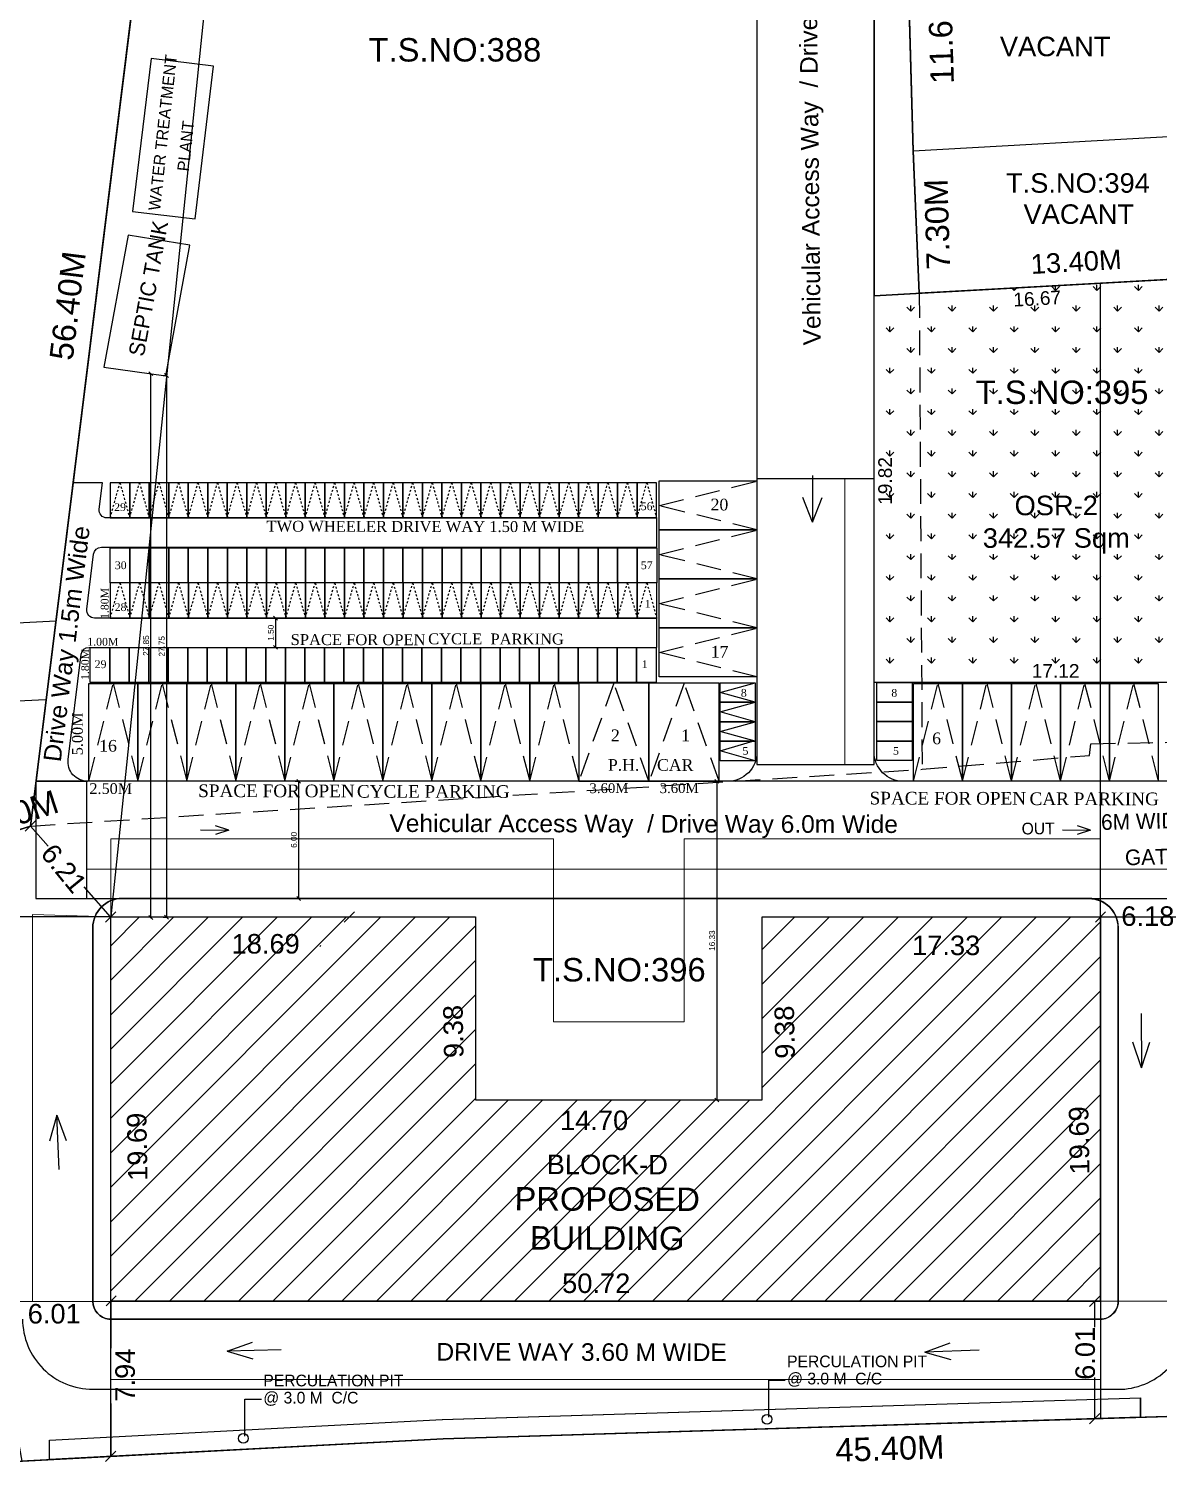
# Model space of a CAD drawing. Header units: metres. Extents: x -7227 to 737, y -45 to 4679.
# Drawn here: x 281.1 to 339, y 56.5 to 130 of the extents above; entities that cross this region are included whole.
import ezdxf

# ---------------------------------------------------------------- set-up
doc = ezdxf.new("R2010")
doc.units = ezdxf.units.M
doc.header["$LTSCALE"] = 0.2
doc.header["$MEASUREMENT"] = 0
doc.linetypes.add('DASHED2', pattern=[0.375, 0.25, -0.125])
doc.linetypes.add('HIDDEN', pattern=[9.525, 6.35, -3.175])
for name, color, linetype in [('Area', 3, 'Continuous'), ('AS_AT_SITE', 6, 'Continuous'), ('BLK_1_COVERED_AREA', 140, 'Continuous'), ('BLK_1_LVL_0_BLDG_FOOT_PRINT', 1, 'Continuous'), ('BLK_1_LVL_0_FRONT_SETBACK', 2, 'Continuous'), ('BLK_1_LVL_0_REAR_SETBACK', 11, 'Continuous'), ('BLK_1_LVL_0_SIDE_SETBACK1', 171, 'Continuous'), ('BLK_1_LVL_0_SIDE_SETBACK2', 102, 'Continuous'), ('CYCLE_PARKING', 250, 'Continuous'), ('DRIVE_WAY', 254, 'Continuous'), ('FMB_OR_PLR', 70, 'Continuous'), ('INSITU_WASTE_TREATMENT_PLANT', 226, 'Continuous'), ('OSR_PLAN', 7, 'Continuous'), ('PARKING_SLOT', 30, 'Continuous'), ('PLAN_INFO', 1, 'Continuous'), ('PLOT_BOUNDARY', 70, 'Continuous'), ('RWH', 130, 'Continuous'), ('SEPTIC_TANK', 146, 'Continuous'), ('SUPER_IMPOSED', 5, 'Continuous'), ('TWO_WHEELER_DRIVE_WAY', 7, 'Continuous'), ('TWO_WHEELER_PARKING', 2, 'Continuous')]:
    doc.layers.add(name, color=color, linetype=linetype)
for name, color, linetype, lineweight in [('BLK_1_INTERNAL_VEHICULAR_ACCESS', 161, 'Continuous', 0), ('line', 7, 'Continuous', 25), ('PER_AISLE_WIDTH', 7, 'Continuous', 0)]:
    doc.layers.add(name, color=color, linetype=linetype, lineweight=lineweight)
doc.layers.add('DIST_EXIT', color=7, linetype='Continuous', plot=False)
doc.styles.add('GD', font='GOTHIC.TTF')
doc.styles.add('Isa-', font='times.ttf', dxfattribs={"height": 0.25})
doc.styles.add('ld', font='arial.ttf', dxfattribs={"height": 0.3})
doc.styles.add('S2', font='GOTHIC.TTF')
doc.styles.get("Standard").update_dxf_attribs({"font": 'arial.ttf', "height": 0.3})
doc.dimstyles.new('DCR', dxfattribs={"dimtxt": 0.3, "dimasz": 0.2, "dimexe": 0.025, "dimexo": 0, "dimgap": 0.09, "dimtad": 1, "dimzin": 0, "dimdsep": 46, "dimtxsty": 'Standard', "dimblk": 'OBLIQUE', "dimcen": 0.09, "dimadec": 0, "dimazin": 0, "dimtfac": 1, "dimtofl": 0, "dimtmove": 0, "dimatfit": 3, "dimfxl": 0, "dimtolj": 1, "dimtzin": 0, "dimarcsym": 0})

# ---------------------------------------------------------------- blocks, each defined once
blk = doc.blocks.new('_OBLIQUE')
at = {"layer": 'line', "color": 0, "linetype": 'ByBlock', "lineweight": -2}
blk.add_line((-0.5, -0.5), (0.5, 0.5), dxfattribs=at)
blk = doc.blocks.new('*D253')
at = {"color": 255, "linetype": 'HIDDEN', "lineweight": -2}
for p, q in [((294.745, 91.424), (294.95, 91.424)), ((294.745, 85.424), (294.95, 85.424))]:
    blk.add_line(p, q, dxfattribs=at)
at = {"color": 255, "lineweight": -2}
blk.add_line((294.925, 85.424), (294.925, 91.424), dxfattribs=at)
at = {"layer": 'Defpoints', "color": 0}
for p in [(294.351, 91.424), (294.925, 91.424), (294.351, 85.424)]:
    blk.add_point(p, dxfattribs=at)
at = {"color": 255, "lineweight": -2, "xscale": 0.2, "yscale": 0.2, "zscale": 0.2}
for p, rotation in [((294.925, 91.424), 90), ((294.925, 85.424), 270)]:
    blk.add_blockref('_OBLIQUE', p, dxfattribs=dict(at, rotation=rotation))
at = {"color": 255, "insert": (294.681, 88.424), "char_height": 0.3, "attachment_point": 5, "rotation": 90}
blk.add_mtext('\\A1;6.00', dxfattribs=at)
blk = doc.blocks.new('*D254')
at = {"layer": 'Defpoints', "color": 0}
for p in [(287.323, 112.304), (287.348, 112.304), (287.32, 84.449)]:
    blk.add_point(p, dxfattribs=at)
at = {"layer": 'SEPTIC_TANK', "color": 2, "linetype": 'HIDDEN', "lineweight": -2}
for p, q in [((287.323, 112.304), (287.373, 112.304)), ((287.32, 84.449), (287.373, 84.449))]:
    blk.add_line(p, q, dxfattribs=at)
at = {"layer": 'SEPTIC_TANK', "color": 2, "lineweight": -2}
blk.add_line((287.348, 84.449), (287.348, 112.304), dxfattribs=at)
at = {"layer": 'SEPTIC_TANK', "color": 2, "lineweight": -2, "xscale": 0.2, "yscale": 0.2, "zscale": 0.2}
for p, rotation in [((287.348, 112.304), 90), ((287.348, 84.449), 270)]:
    blk.add_blockref('_OBLIQUE', p, dxfattribs=dict(at, rotation=rotation))
at = {"layer": 'SEPTIC_TANK', "color": 2, "insert": (287.105, 98.376), "char_height": 0.3, "attachment_point": 5, "rotation": 90}
blk.add_mtext('\\A1;27.85', dxfattribs=at)
blk = doc.blocks.new('*D255')
at = {"layer": 'Defpoints', "color": 0}
for p in [(287.957, 112.214), (287.911, 84.467), (288.153, 84.467)]:
    blk.add_point(p, dxfattribs=at)
at = {"layer": 'SEPTIC_TANK', "color": 1, "linetype": 'HIDDEN', "lineweight": -2}
for p, q in [((287.973, 112.214), (288.178, 112.214)), ((287.973, 84.467), (288.178, 84.467))]:
    blk.add_line(p, q, dxfattribs=at)
at = {"layer": 'SEPTIC_TANK', "color": 1, "lineweight": -2}
blk.add_line((288.153, 112.214), (288.153, 84.467), dxfattribs=at)
at = {"layer": 'SEPTIC_TANK', "color": 1, "lineweight": -2, "xscale": 0.2, "yscale": 0.2, "zscale": 0.2}
for p, rotation in [((288.153, 112.214), 90), ((288.153, 84.467), 270)]:
    blk.add_blockref('_OBLIQUE', p, dxfattribs=dict(at, rotation=rotation))
at = {"layer": 'SEPTIC_TANK', "color": 1, "insert": (287.91, 98.341), "char_height": 0.3, "attachment_point": 5, "rotation": 90}
blk.add_mtext('\\A1;27.75', dxfattribs=at)
blk = doc.blocks.new('*D256')
at = {"layer": 'Defpoints', "color": 0}
for p in [(293.741, 99.784), (293.741, 98.284), (293.741, 98.284)]:
    blk.add_point(p, dxfattribs=at)
at = {"layer": 'TWO_WHEELER_DRIVE_WAY', "color": 0, "linetype": 'HIDDEN', "lineweight": -2}
for p, q in [((293.741, 99.784), (293.766, 99.784)), ((293.741, 98.284), (293.766, 98.284))]:
    blk.add_line(p, q, dxfattribs=at)
at = {"layer": 'TWO_WHEELER_DRIVE_WAY', "color": 0, "lineweight": -2}
blk.add_line((293.741, 99.784), (293.741, 98.284), dxfattribs=at)
at = {"layer": 'TWO_WHEELER_DRIVE_WAY', "color": 0, "lineweight": -2, "xscale": 0.2, "yscale": 0.2, "zscale": 0.2}
for p, rotation in [((293.741, 99.784), 90), ((293.741, 98.284), 270)]:
    blk.add_blockref('_OBLIQUE', p, dxfattribs=dict(at, rotation=rotation))
at = {"layer": 'TWO_WHEELER_DRIVE_WAY', "color": 0, "insert": (293.498, 99.034), "char_height": 0.3, "attachment_point": 5, "rotation": 90}
blk.add_mtext('\\A1;1.50', dxfattribs=at)
blk = doc.blocks.new('*D361')
at = {"layer": 'Defpoints', "color": 0}
for p in [(314.672, 91.424), (314.672, 75.099), (316.351, 75.099)]:
    blk.add_point(p, dxfattribs=at)
at = {"layer": 'DIST_EXIT', "color": 0, "linetype": 'HIDDEN', "lineweight": -2}
for p, q in [((315.101, 91.424), (316.376, 91.424)), ((315.101, 75.099), (316.376, 75.099))]:
    blk.add_line(p, q, dxfattribs=at)
at = {"layer": 'DIST_EXIT', "color": 0, "lineweight": -2}
blk.add_line((316.351, 91.424), (316.351, 75.099), dxfattribs=at)
at = {"layer": 'DIST_EXIT', "color": 0, "lineweight": -2, "xscale": 0.2, "yscale": 0.2, "zscale": 0.2}
for p, rotation in [((316.351, 91.424), 90), ((316.351, 75.099), 270)]:
    blk.add_blockref('_OBLIQUE', p, dxfattribs=dict(at, rotation=rotation))
at = {"layer": 'DIST_EXIT', "color": 0, "insert": (316.108, 83.262), "char_height": 0.3, "attachment_point": 5, "rotation": 90}
blk.add_mtext('\\A1;16.33', dxfattribs=at)

msp = doc.modelspace()

# ---------------------------------------------------------------- hatches: boundary and pattern name
h = msp.add_hatch()
h.set_pattern_fill('GRASS', color=256, scale=1.5)
h.set_pattern_definition([(90, (87.6341, -644.9849), (-1.0606602, 1.0606602), [0.28125, -1.8400703]), (45, (87.6341, -644.9849), (-1.0606602, 1.0606602), [0.28125, -1.21875]), (135, (87.6341, -644.9849), (-1.0606602, -1.0606602), [0.28125, -1.21875])])
h.paths.add_polyline_path([(341.533, 96.81), (341.058, 117.219), (326.722, 116.429), (326.843, 96.81)])
h.paths.add_polyline_path([(326.722, 116.429), (324.409, 116.276), (324.386, 98.317), (324.386, 98.227, 0.418735), (325.916, 96.81), (326.843, 96.81)])
h.paths.add_polyline_path([(341.367, 105.195), (341.354, 107.992), (339.912, 107.986), (339.925, 105.189)], flags=25)
h.paths.add_polyline_path([(332.277, 96.653), (335.075, 96.653), (335.075, 98.095), (332.277, 98.095)], flags=9)
h.paths.add_polyline_path([(331.379, 115.348), (334.172, 115.5), (334.094, 116.94), (331.301, 116.788)], flags=24)
h.paths.add_polyline_path([(329.744, 102.816), (337.778, 102.826), (337.773, 106.571), (329.74, 106.561)], flags=24)
h.paths.add_polyline_path([(329.332, 110.101), (338.783, 110.101), (338.783, 112.574), (329.332, 112.574)], flags=24)
h.paths.add_polyline_path([(325.704, 105.382), (325.704, 108.18), (324.262, 108.18), (324.262, 105.382)], flags=9)
h = msp.add_hatch()
h.set_pattern_fill('ANSI31', color=256, scale=10)
h.set_pattern_definition([(45, (87.6341, -644.9849), (-0.8838835, 0.8838835), [])])
h.paths.add_polyline_path([(336.01, 84.474), (318.68, 84.474), (318.68, 75.099), (303.981, 75.099), (303.981, 84.474), (285.291, 84.474), (285.291, 64.782), (335.71, 64.782), (336.01, 65.082)])
h.paths.add_polyline_path([(320.9, 76.984), (320.838, 80.202), (318.777, 80.162), (318.84, 76.944)], flags=24)
h.paths.add_polyline_path([(326.06, 81.974), (330.055, 81.974), (330.055, 84.035), (326.06, 84.035)], flags=24)
h.paths.add_polyline_path([(308.022, 73.011), (312.018, 73.011), (312.018, 75.072), (308.022, 75.072)], flags=24)
h.paths.add_polyline_path([(308.181, 64.666), (312.177, 64.666), (312.177, 66.726), (308.181, 66.726)], flags=9)
h.paths.add_polyline_path([(287.73, 70.676), (287.652, 74.671), (285.592, 74.631), (285.669, 70.636)], flags=24)
h.paths.add_polyline_path([(291.189, 82.054), (295.185, 82.054), (295.185, 84.115), (291.189, 84.115)], flags=24)
h.paths.add_polyline_path([(303.922, 77.018), (303.86, 80.236), (301.8, 80.196), (301.862, 76.978)], flags=24)
h.paths.add_polyline_path([(335.999, 71.007), (335.922, 75.003), (333.861, 74.963), (333.939, 70.968)], flags=24)
h.paths.add_polyline_path([(305.652, 66.733), (315.754, 66.701), (315.774, 72.894), (305.672, 72.927)], flags=24)

# ---------------------------------------------------------------- linework, layer by layer
for p, q in [((287.948, 143.561), (281.178, 89.133)), ((326.406, 123.725), (326.082, 135.317)), ((340.405, 124.489), (326.407, 123.703)), ((326.722, 116.429), (326.406, 123.725)), ((324.409, 116.301), (341.058, 117.219)), ((341.058, 117.219), (324.409, 116.301)), ((341.058, 117.219), (324.409, 116.301)), ((321.256, 107.082), (321.256, 104.696)), ((321.256, 104.696), (320.759, 105.956)), ((321.256, 104.696), (321.753, 105.956)), ((239.341, 97.484), (282.486, 99.645)), ((316.514, 95.976), (318.314, 96.476)), ((341.541, 96.484), (324.409, 96.484)), ((257.083, 94.366), (281.959, 95.612)), ((318.314, 95.476), (316.514, 95.976)), ((316.514, 94.976), (318.314, 95.476)), ((318.314, 94.476), (316.514, 94.976)), ((316.514, 93.976), (318.314, 94.476)), ((318.314, 93.476), (316.514, 93.976)), ((316.514, 92.976), (318.195, 93.476)), ((318.314, 92.476), (316.514, 92.976)), ((281.178, 89.133), (281.263, 89.81)), ((281.178, 89.133), (278.718, 88.348)), ((282.085, 88.107), (281.178, 89.133)), ((289.899, 88.939), (291.34, 88.912)), ((291.34, 88.912), (290.664, 89.148)), ((334.065, 88.939), (335.506, 88.912)), ((335.506, 88.912), (334.83, 89.148)), ((291.34, 88.912), (290.655, 88.702)), ((335.506, 88.912), (334.821, 88.702)), ((285.29, 84.474), (283.926, 86.02)), ((336.01, 84.474), (336.958, 84.474)), ((336.918, 64.729), (336.918, 83.936)), ((338.097, 79.525), (338.108, 76.747)), ((338.108, 76.747), (337.674, 78.056)), ((338.108, 76.747), (338.532, 78.06)), ((282.523, 74.315), (282.153, 72.985)), ((282.647, 71.54), (282.523, 74.315)), ((282.523, 74.315), (283.01, 73.024)), ((285.291, 64.782), (285.291, 62.376)), ((335.709, 64.782), (335.709, 63.465)), ((285.195, 63.877), (336.102, 63.877)), ((291.255, 62.232), (292.555, 62.695)), ((327.009, 62.174), (328.303, 62.655)), ((294.032, 62.303), (291.255, 62.232)), ((291.255, 62.232), (292.577, 61.837)), ((329.785, 62.285), (327.009, 62.174)), ((327.009, 62.174), (328.337, 61.797)), ((284.375, 60.277), (336.893, 60.277)), ((319.009, 58.857), (319.009, 60.749)), ((319.009, 60.749), (319.849, 60.749)), ((335.709, 60.874), (335.709, 58.77)), ((285.291, 59.549), (285.291, 56.839)), ((292.171, 57.878), (292.171, 59.769)), ((292.171, 59.769), (293.011, 59.769)), ((302.296, 58.738), (338.065, 59.843)), ((338.065, 58.842), (338.065, 59.843)), ((302.327, 57.738), (347.711, 59.14)), ((282.148, 57.674), (302.274, 58.737)), ((247.796, 54.859), (302.327, 57.738)), ((282.148, 56.673), (282.148, 57.674))]:
    msp.add_line(p, q)
at = {"linetype": 'HIDDEN'}
for p, q in [((326.722, 116.429), (326.873, 92.039)), ((313.406, 105.544), (318.409, 106.809)), ((318.409, 104.299), (313.406, 105.544)), ((313.406, 103.034), (318.409, 104.299)), ((318.409, 101.789), (313.406, 103.034)), ((313.406, 100.524), (318.409, 101.789)), ((318.409, 99.279), (313.406, 100.524)), ((313.401, 98.023), (318.409, 99.279)), ((318.409, 96.769), (313.401, 98.023)), ((284.176, 91.424), (285.421, 96.428)), ((285.421, 96.428), (286.686, 91.424)), ((286.686, 91.424), (287.931, 96.428)), ((287.931, 96.428), (289.196, 91.424)), ((289.196, 91.424), (290.441, 96.428)), ((290.441, 96.428), (291.706, 91.424)), ((291.706, 91.424), (292.951, 96.428)), ((292.951, 96.428), (294.216, 91.424)), ((294.216, 91.424), (295.461, 96.428)), ((295.461, 96.428), (296.726, 91.424)), ((296.726, 91.424), (297.971, 96.428)), ((297.971, 96.428), (299.236, 91.424)), ((299.236, 91.424), (300.481, 96.428)), ((300.481, 96.428), (301.746, 91.424)), ((301.746, 91.424), (302.991, 96.428)), ((302.991, 96.428), (304.256, 91.424)), ((304.256, 91.424), (305.501, 96.428)), ((305.501, 96.428), (306.766, 91.424)), ((306.766, 91.424), (308.011, 96.428)), ((308.011, 96.428), (309.276, 91.424)), ((311.074, 96.454), (309.276, 91.424)), ((312.873, 91.424), (311.074, 96.454)), ((314.672, 96.454), (312.873, 91.424)), ((316.471, 91.424), (314.672, 96.454)), ((326.424, 91.424), (327.669, 96.428)), ((327.669, 96.428), (328.934, 91.424)), ((328.934, 91.424), (330.179, 96.428)), ((330.179, 96.428), (331.444, 91.424)), ((331.444, 91.424), (332.689, 96.428)), ((332.689, 96.428), (333.954, 91.424)), ((333.954, 91.424), (335.199, 96.428)), ((335.199, 96.428), (336.464, 91.424)), ((336.464, 91.424), (337.709, 96.428)), ((337.709, 96.428), (338.974, 91.424)), ((335.443, 92.752), (335.512, 93.348)), ((335.512, 93.348), (341.611, 93.458)), ((326.873, 92.039), (335.443, 92.752)), ((281.178, 89.133), (326.873, 92.039))]:
    msp.add_line(p, q, dxfattribs=at)
at = {"linetype": 'Continuous'}
msp.add_line((296.013, 82.967), (296.054, 83.007), dxfattribs=at)
for points in [[(247.796, 54.859), (239.693, 95.866), (276.569, 94.057), (278.718, 88.348), (281.178, 89.133), (287.948, 143.561), (284.644, 143.474), (284.412, 152.272), (287.399, 151.925), (288.046, 153.923), (288.341, 153.87), (289.264, 181.336), (301.762, 180.822), (305.505, 180.169), (324.409, 180.993), (325.037, 162.695), (325.464, 149.904), (325.733, 142.909), (326.082, 135.317), (326.406, 123.725), (326.722, 116.429), (341.058, 117.219)], [(281.178, 89.133), (287.948, 143.561)], [(326.722, 116.429), (326.722, 116.429)], [(347.711, 59.14), (302.327, 57.738), (247.796, 54.859)]]:
    msp.add_lwpolyline(points)
for points in [[(286.265, 106.716), (285.265, 106.716), (285.265, 104.916), (286.265, 104.916)], [(287.265, 106.716), (286.265, 106.716), (286.265, 104.916), (287.265, 104.916)], [(288.265, 106.716), (287.265, 106.716), (287.265, 104.916), (288.265, 104.916)], [(289.265, 106.716), (288.265, 106.716), (288.265, 104.916), (289.265, 104.916)], [(290.265, 106.716), (289.265, 106.716), (289.265, 104.916), (290.265, 104.916)], [(291.265, 106.716), (290.265, 106.716), (290.265, 104.916), (291.265, 104.916)], [(292.265, 106.716), (291.265, 106.716), (291.265, 104.916), (292.265, 104.916)], [(293.265, 106.716), (292.265, 106.716), (292.265, 104.916), (293.265, 104.916)], [(294.265, 106.716), (293.265, 106.716), (293.265, 104.916), (294.265, 104.916)], [(295.265, 106.716), (294.265, 106.716), (294.265, 104.916), (295.265, 104.916)], [(296.265, 106.716), (295.265, 106.716), (295.265, 104.916), (296.265, 104.916)], [(297.265, 106.716), (296.265, 106.716), (296.265, 104.916), (297.265, 104.916)], [(298.265, 106.716), (297.265, 106.716), (297.265, 104.916), (298.265, 104.916)], [(299.265, 106.716), (298.265, 106.716), (298.265, 104.916), (299.265, 104.916)], [(300.265, 106.716), (299.265, 106.716), (299.265, 104.916), (300.265, 104.916)], [(301.265, 106.716), (300.265, 106.716), (300.265, 104.916), (301.265, 104.916)], [(302.265, 106.716), (301.265, 106.716), (301.265, 104.916), (302.265, 104.916)], [(303.265, 106.716), (302.265, 106.716), (302.265, 104.916), (303.265, 104.916)], [(304.265, 106.716), (303.265, 106.716), (303.265, 104.916), (304.265, 104.916)], [(305.265, 106.716), (304.265, 106.716), (304.265, 104.916), (305.265, 104.916)], [(306.265, 106.716), (305.265, 106.716), (305.265, 104.916), (306.265, 104.916)], [(307.265, 106.716), (306.265, 106.716), (306.265, 104.916), (307.265, 104.916)], [(308.265, 106.716), (307.265, 106.716), (307.265, 104.916), (308.265, 104.916)], [(309.265, 106.716), (308.265, 106.716), (308.265, 104.916), (309.265, 104.916)], [(310.265, 106.716), (309.265, 106.716), (309.265, 104.916), (310.265, 104.916)], [(311.265, 106.716), (310.265, 106.716), (310.265, 104.916), (311.265, 104.916)], [(312.265, 106.716), (311.265, 106.716), (311.265, 104.916), (312.265, 104.916)], [(313.265, 106.716), (312.265, 106.716), (312.265, 104.916), (313.265, 104.916)], [(286.27, 101.585), (285.27, 101.585), (285.27, 99.785), (286.27, 99.785)], [(287.27, 101.585), (286.27, 101.585), (286.27, 99.785), (287.27, 99.785)], [(288.27, 101.585), (287.27, 101.585), (287.27, 99.785), (288.27, 99.785)], [(289.27, 101.585), (288.27, 101.585), (288.27, 99.785), (289.27, 99.785)], [(290.27, 101.585), (289.27, 101.585), (289.27, 99.785), (290.27, 99.785)], [(291.27, 101.585), (290.27, 101.585), (290.27, 99.785), (291.27, 99.785)], [(292.27, 101.585), (291.27, 101.585), (291.27, 99.785), (292.27, 99.785)], [(293.27, 101.585), (292.27, 101.585), (292.27, 99.785), (293.27, 99.785)], [(294.27, 101.585), (293.27, 101.585), (293.27, 99.785), (294.27, 99.785)], [(295.27, 101.585), (294.27, 101.585), (294.27, 99.785), (295.27, 99.785)], [(296.27, 101.585), (295.27, 101.585), (295.27, 99.785), (296.27, 99.785)], [(297.27, 101.585), (296.27, 101.585), (296.27, 99.785), (297.27, 99.785)], [(298.27, 101.585), (297.27, 101.585), (297.27, 99.785), (298.27, 99.785)], [(299.27, 101.585), (298.27, 101.585), (298.27, 99.785), (299.27, 99.785)], [(300.27, 101.585), (299.27, 101.585), (299.27, 99.785), (300.27, 99.785)], [(301.27, 101.585), (300.27, 101.585), (300.27, 99.785), (301.27, 99.785)], [(302.27, 101.585), (301.27, 101.585), (301.27, 99.785), (302.27, 99.785)], [(303.27, 101.585), (302.27, 101.585), (302.27, 99.785), (303.27, 99.785)], [(304.27, 101.585), (303.27, 101.585), (303.27, 99.785), (304.27, 99.785)], [(305.27, 101.585), (304.27, 101.585), (304.27, 99.785), (305.27, 99.785)], [(306.27, 101.585), (305.27, 101.585), (305.27, 99.785), (306.27, 99.785)], [(307.27, 101.585), (306.27, 101.585), (306.27, 99.785), (307.27, 99.785)], [(308.27, 101.585), (307.27, 101.585), (307.27, 99.785), (308.27, 99.785)], [(309.27, 101.585), (308.27, 101.585), (308.27, 99.785), (309.27, 99.785)], [(310.27, 101.585), (309.27, 101.585), (309.27, 99.785), (310.27, 99.785)], [(311.27, 101.585), (310.27, 101.585), (310.27, 99.785), (311.27, 99.785)], [(312.27, 101.585), (311.27, 101.585), (311.27, 99.785), (312.27, 99.785)], [(313.27, 101.585), (312.27, 101.585), (312.27, 99.785), (313.27, 99.785)], [(318.314, 96.476), (318.314, 95.476), (316.514, 95.476), (316.514, 96.476)], [(326.353, 96.484), (326.353, 95.484), (324.553, 95.484), (324.553, 96.484)], [(318.314, 95.476), (318.314, 94.476), (316.514, 94.476), (316.514, 95.476)], [(326.353, 95.484), (326.353, 94.484), (324.553, 94.484), (324.553, 95.484)], [(318.314, 94.476), (318.314, 93.476), (316.514, 93.476), (316.514, 94.476)], [(326.353, 94.484), (326.353, 93.484), (324.553, 93.484), (324.553, 94.484)], [(318.314, 93.476), (318.314, 92.476), (316.514, 92.476), (316.514, 93.476)], [(326.353, 93.484), (326.353, 92.484), (324.553, 92.484), (324.553, 93.484)], [(285.291, 64.785), (285.291, 84.474), (303.981, 84.474), (303.981, 75.099), (318.68, 75.099), (318.68, 84.474), (336.01, 84.474), (336.01, 64.785), (285.291, 64.785)]]:
    msp.add_lwpolyline(points, close=True)
at = {"linetype": 'DASHED2'}
for points in [[(285.265, 104.916), (285.765, 106.716), (286.265, 104.916)], [(286.265, 104.916), (286.765, 106.716), (287.265, 104.916)], [(287.265, 104.916), (287.765, 106.716), (288.265, 104.916)], [(288.265, 104.916), (288.765, 106.716), (289.265, 104.916)], [(289.265, 104.916), (289.765, 106.716), (290.265, 104.916)], [(290.265, 104.916), (290.765, 106.716), (291.265, 104.916)], [(291.265, 104.916), (291.765, 106.716), (292.265, 104.916)], [(292.265, 104.916), (292.765, 106.716), (293.265, 104.916)], [(293.265, 104.916), (293.765, 106.716), (294.265, 104.916)], [(294.265, 104.916), (294.765, 106.716), (295.265, 104.916)], [(295.265, 104.916), (295.765, 106.716), (296.265, 104.916)], [(296.265, 104.916), (296.765, 106.716), (297.265, 104.916)], [(297.265, 104.916), (297.765, 106.716), (298.265, 104.916)], [(298.265, 104.916), (298.765, 106.716), (299.265, 104.916)], [(299.265, 104.916), (299.765, 106.716), (300.265, 104.916)], [(300.265, 104.916), (300.765, 106.716), (301.265, 104.916)], [(301.265, 104.916), (301.765, 106.716), (302.265, 104.916)], [(302.265, 104.916), (302.765, 106.716), (303.265, 104.916)], [(303.265, 104.916), (303.765, 106.716), (304.265, 104.916)], [(304.265, 104.916), (304.765, 106.716), (305.265, 104.916)], [(305.265, 104.916), (305.765, 106.716), (306.265, 104.916)], [(306.265, 104.916), (306.765, 106.716), (307.265, 104.916)], [(307.265, 104.916), (307.765, 106.716), (308.265, 104.916)], [(308.265, 104.916), (308.765, 106.716), (309.265, 104.916)], [(309.265, 104.916), (309.765, 106.716), (310.265, 104.916)], [(310.265, 104.916), (310.765, 106.716), (311.265, 104.916)], [(311.265, 104.916), (311.765, 106.716), (312.265, 104.916)], [(312.265, 104.916), (312.765, 106.716), (313.265, 104.916)], [(285.27, 99.785), (285.77, 101.585), (286.27, 99.785)], [(286.27, 99.785), (286.77, 101.585), (287.27, 99.785)], [(287.27, 99.785), (287.77, 101.585), (288.27, 99.785)], [(288.27, 99.785), (288.77, 101.585), (289.27, 99.785)], [(289.27, 99.785), (289.77, 101.585), (290.27, 99.785)], [(290.27, 99.785), (290.77, 101.585), (291.27, 99.785)], [(291.27, 99.785), (291.77, 101.585), (292.27, 99.785)], [(292.27, 99.785), (292.77, 101.585), (293.27, 99.785)], [(293.27, 99.785), (293.77, 101.585), (294.27, 99.785)], [(294.27, 99.785), (294.77, 101.585), (295.27, 99.785)], [(295.27, 99.785), (295.77, 101.585), (296.27, 99.785)], [(296.27, 99.785), (296.77, 101.585), (297.27, 99.785)], [(297.27, 99.785), (297.77, 101.585), (298.27, 99.785)], [(298.27, 99.785), (298.77, 101.585), (299.27, 99.785)], [(299.27, 99.785), (299.77, 101.585), (300.27, 99.785)], [(300.27, 99.785), (300.77, 101.585), (301.27, 99.785)], [(301.27, 99.785), (301.77, 101.585), (302.27, 99.785)], [(302.27, 99.785), (302.77, 101.585), (303.27, 99.785)], [(303.27, 99.785), (303.77, 101.585), (304.27, 99.785)], [(304.27, 99.785), (304.77, 101.585), (305.27, 99.785)], [(305.27, 99.785), (305.77, 101.585), (306.27, 99.785)], [(306.27, 99.785), (306.77, 101.585), (307.27, 99.785)], [(307.27, 99.785), (307.77, 101.585), (308.27, 99.785)], [(308.27, 99.785), (308.77, 101.585), (309.27, 99.785)], [(309.27, 99.785), (309.77, 101.585), (310.27, 99.785)], [(310.27, 99.785), (310.77, 101.585), (311.27, 99.785)], [(311.27, 99.785), (311.77, 101.585), (312.27, 99.785)], [(312.27, 99.785), (312.77, 101.585), (313.27, 99.785)]]:
    msp.add_lwpolyline(points, dxfattribs=at)
at = {"linetype": 'Continuous'}
for points in [[(312.873, 96.455), (309.276, 96.455), (309.276, 91.424), (312.873, 91.424)], [(316.471, 96.455), (312.873, 96.455), (312.873, 91.424), (316.471, 91.424)]]:
    msp.add_lwpolyline(points, close=True, dxfattribs=at)
msp.add_lwpolyline([(335.418, 85.424), (285.876, 85.424, 0.414214), (284.376, 83.924), (284.376, 64.782)], format="xyb")
msp.add_lwpolyline([(335.418, 85.424, -0.411991), (336.918, 83.936), (336.918, 64.836, -0.401754), (336.102, 63.877), (285.195, 63.877, -0.379609), (284.376, 64.782), (284.376, 83.924, -0.414214), (285.876, 85.424)], format="xyb", close=True)
for centre in [(318.923, 58.743), (292.085, 57.764)]:
    msp.add_circle(centre, 0.25)
for centre, radius, start, end in [((335.418, 83.924), 1.5, 359.99954, 90.00039), ((285.295, 64.792), 0.92, 180.584, 263.73287), ((336.01, 64.782), 0.91, 275.81433, 356.63272), ((284.376, 63.877), 3.6, 180, 270.01608), ((336.918, 63.877), 3.6, 269.60345, 359.99959)]:
    msp.add_arc(centre, radius, start, end)
at = {"layer": 'Area'}
msp.add_lwpolyline([(285.291, 64.785), (285.291, 84.474), (303.981, 84.474), (303.981, 75.099), (318.68, 75.099), (318.68, 84.474), (336.01, 84.474), (336.01, 64.785), (285.291, 64.785)], close=True, dxfattribs=at)
at = {"layer": 'AS_AT_SITE', "color": 6, "linetype": 'ByBlock'}
for points in [[(347.711, 59.14), (302.327, 57.738), (280.753, 56.599), (274.276, 92.597), (274.169, 94.175), (276.569, 94.057), (278.718, 88.348), (281.178, 89.133), (287.322, 138.519)], [(326.082, 135.317), (326.406, 123.725), (326.722, 116.429), (341.058, 117.219)]]:
    msp.add_lwpolyline(points, dxfattribs=at)
at = {"layer": 'BLK_1_COVERED_AREA', "color": 140, "linetype": 'Continuous'}
msp.add_lwpolyline([(285.291, 64.785), (285.291, 84.474), (303.981, 84.474), (303.981, 75.099), (318.68, 75.099), (318.68, 84.474), (336.01, 84.474), (336.01, 64.785), (285.291, 64.785)], close=True, dxfattribs=at)
at = {"layer": 'BLK_1_INTERNAL_VEHICULAR_ACCESS', "color": 161}
for points in [[(285.291, 84.474), (285.291, 88.474), (307.981, 88.474), (307.981, 79.099), (314.68, 79.099), (314.68, 88.474), (336.01, 88.474), (336.01, 84.474), (318.68, 84.474), (318.68, 75.099), (303.981, 75.099), (303.981, 84.474), (285.291, 84.474)], [(285.291, 64.785), (281.291, 64.782), (281.291, 84.605), (285.291, 84.474), (285.291, 64.785)], [(336.01, 84.474), (340.01, 84.474), (340.01, 64.782), (336.01, 64.785), (336.01, 84.474)], [(336.01, 64.785), (336.01, 60.782), (285.291, 60.782), (285.291, 64.785), (336.01, 64.785)]]:
    msp.add_lwpolyline(points, close=True, dxfattribs=at)
at = {"layer": 'BLK_1_LVL_0_BLDG_FOOT_PRINT', "color": 1, "ltscale": 400}
msp.add_lwpolyline([(285.291, 64.785), (285.291, 84.474), (303.981, 84.474), (303.981, 75.099), (318.68, 75.099), (318.68, 84.474), (336.01, 84.474), (336.01, 64.785), (285.291, 64.785)], close=True, dxfattribs=at)
at = {"layer": 'BLK_1_LVL_0_FRONT_SETBACK', "color": 2}
msp.add_lwpolyline([(336.01, 84.474), (342.189, 84.474), (343.249, 67.309), (347.249, 67.327), (347.393, 64.782), (336.01, 64.785), (336.01, 84.474)], close=True, dxfattribs=at)
at = {"layer": 'BLK_1_LVL_0_REAR_SETBACK', "color": 11}
msp.add_lwpolyline([(285.291, 84.474), (275.737, 84.474), (279.28, 64.782), (285.291, 64.785), (285.291, 84.474)], close=True, dxfattribs=at)
at = {"layer": 'BLK_1_LVL_0_SIDE_SETBACK1', "color": 171}
msp.add_lwpolyline([(336.01, 64.785), (336.01, 58.779), (302.327, 57.738), (285.291, 56.839), (285.291, 64.785), (336.01, 64.785)], close=True, dxfattribs=at)
at = {"layer": 'BLK_1_LVL_0_SIDE_SETBACK2', "color": 102}
msp.add_lwpolyline([(336.01, 84.474), (336.01, 116.94), (326.722, 116.429), (326.407, 123.703), (326.084, 135.25), (325.736, 142.858), (325.466, 149.852), (325.039, 162.652), (324.409, 180.993), (305.505, 180.169), (301.762, 180.822), (295.259, 181.089), (285.291, 84.474), (303.981, 84.474), (303.981, 75.099), (318.68, 75.099), (318.68, 84.474), (336.01, 84.474)], close=True, dxfattribs=at)
at = {"layer": 'CYCLE_PARKING', "color": 250}
for points in [[(285.269, 103.388), (286.269, 103.388), (286.269, 101.588), (285.269, 101.588)], [(286.269, 103.388), (287.269, 103.388), (287.269, 101.588), (286.269, 101.588)], [(287.269, 103.388), (288.269, 103.388), (288.269, 101.588), (287.269, 101.588)], [(288.269, 103.388), (289.269, 103.388), (289.269, 101.588), (288.269, 101.588)], [(289.269, 103.388), (290.269, 103.388), (290.269, 101.588), (289.269, 101.588)], [(290.269, 103.388), (291.269, 103.388), (291.269, 101.588), (290.269, 101.588)], [(291.269, 103.388), (292.269, 103.388), (292.269, 101.588), (291.269, 101.588)], [(292.269, 103.388), (293.269, 103.388), (293.269, 101.588), (292.269, 101.588)], [(293.269, 103.388), (294.269, 103.388), (294.269, 101.588), (293.269, 101.588)], [(294.269, 103.388), (295.269, 103.388), (295.269, 101.588), (294.269, 101.588)], [(295.269, 103.388), (296.269, 103.388), (296.269, 101.588), (295.269, 101.588)], [(296.269, 103.388), (297.269, 103.388), (297.269, 101.588), (296.269, 101.588)], [(297.269, 103.388), (298.269, 103.388), (298.269, 101.588), (297.269, 101.588)], [(298.269, 103.388), (299.269, 103.388), (299.269, 101.588), (298.269, 101.588)], [(299.269, 103.388), (300.269, 103.388), (300.269, 101.588), (299.269, 101.588)], [(300.269, 103.388), (301.269, 103.388), (301.269, 101.588), (300.269, 101.588)], [(301.269, 103.388), (302.269, 103.388), (302.269, 101.588), (301.269, 101.588)], [(302.269, 103.388), (303.269, 103.388), (303.269, 101.588), (302.269, 101.588)], [(303.269, 103.388), (304.269, 103.388), (304.269, 101.588), (303.269, 101.588)], [(304.269, 103.388), (305.269, 103.388), (305.269, 101.588), (304.269, 101.588)], [(305.269, 103.388), (306.269, 103.388), (306.269, 101.588), (305.269, 101.588)], [(306.269, 103.388), (307.269, 103.388), (307.269, 101.588), (306.269, 101.588)], [(307.269, 103.388), (308.269, 103.388), (308.269, 101.588), (307.269, 101.588)], [(308.269, 103.388), (309.269, 103.388), (309.269, 101.588), (308.269, 101.588)], [(309.269, 103.388), (310.269, 103.388), (310.269, 101.588), (309.269, 101.588)], [(310.269, 103.388), (311.269, 103.388), (311.269, 101.588), (310.269, 101.588)], [(311.269, 103.388), (312.269, 103.388), (312.269, 101.588), (311.269, 101.588)], [(312.269, 103.388), (313.269, 103.388), (313.269, 101.588), (312.269, 101.588)], [(284.241, 98.284), (285.241, 98.284), (285.241, 96.484), (284.241, 96.484)], [(285.241, 98.284), (286.241, 98.284), (286.241, 96.484), (285.241, 96.484)], [(286.241, 98.284), (287.241, 98.284), (287.241, 96.484), (286.241, 96.484)], [(287.241, 98.284), (288.241, 98.284), (288.241, 96.484), (287.241, 96.484)], [(288.241, 98.284), (289.241, 98.284), (289.241, 96.484), (288.241, 96.484)], [(289.241, 98.284), (290.241, 98.284), (290.241, 96.484), (289.241, 96.484)], [(290.241, 98.284), (291.241, 98.284), (291.241, 96.484), (290.241, 96.484)], [(291.241, 98.284), (292.241, 98.284), (292.241, 96.484), (291.241, 96.484)], [(292.241, 98.284), (293.241, 98.284), (293.241, 96.484), (292.241, 96.484)], [(293.241, 98.284), (294.241, 98.284), (294.241, 96.484), (293.241, 96.484)], [(294.241, 98.284), (295.241, 98.284), (295.241, 96.484), (294.241, 96.484)], [(295.241, 98.284), (296.241, 98.284), (296.241, 96.484), (295.241, 96.484)], [(296.241, 98.284), (297.241, 98.284), (297.241, 96.484), (296.241, 96.484)], [(297.241, 98.284), (298.241, 98.284), (298.241, 96.484), (297.241, 96.484)], [(298.241, 98.284), (299.241, 98.284), (299.241, 96.484), (298.241, 96.484)], [(299.241, 98.284), (300.241, 98.284), (300.241, 96.484), (299.241, 96.484)], [(300.241, 98.284), (301.241, 98.284), (301.241, 96.484), (300.241, 96.484)], [(301.241, 98.284), (302.241, 98.284), (302.241, 96.484), (301.241, 96.484)], [(302.241, 98.284), (303.241, 98.284), (303.241, 96.484), (302.241, 96.484)], [(303.241, 98.284), (304.241, 98.284), (304.241, 96.484), (303.241, 96.484)], [(304.241, 98.284), (305.241, 98.284), (305.241, 96.484), (304.241, 96.484)], [(305.241, 98.284), (306.241, 98.284), (306.241, 96.484), (305.241, 96.484)], [(306.241, 98.284), (307.241, 98.284), (307.241, 96.484), (306.241, 96.484)], [(307.241, 98.284), (308.241, 98.284), (308.241, 96.484), (307.241, 96.484)], [(308.241, 98.284), (309.241, 98.284), (309.241, 96.484), (308.241, 96.484)], [(309.241, 98.284), (310.241, 98.284), (310.241, 96.484), (309.241, 96.484)], [(310.241, 98.284), (311.241, 98.284), (311.241, 96.484), (310.241, 96.484)], [(311.241, 98.284), (312.241, 98.284), (312.241, 96.484), (311.241, 96.484)], [(312.241, 98.284), (313.241, 98.284), (313.241, 96.484), (312.241, 96.484)]]:
    msp.add_lwpolyline(points, close=True, dxfattribs=at)
at = {"layer": 'DRIVE_WAY'}
msp.add_lwpolyline([(324.409, 180.993), (305.505, 180.169), (301.762, 180.822), (295.259, 181.089), (295.021, 174.093), (301.013, 173.846), (305.051, 173.143), (317.992, 173.707, -0.427028), (318.409, 173.307), (318.409, 92.924, -0.414214), (316.909, 91.424), (284.107, 91.424), (281.463, 91.424), (281.463, 85.424), (342.13, 85.424), (341.992, 87.67), (341.745, 91.424), (325.909, 91.424, -0.414233), (324.409, 92.924)], format="xyb", close=True, dxfattribs=at)
at = {"layer": 'DRIVE_WAY', "color": 255}
for points in [[(318.409, 92.291), (324.409, 92.291), (324.409, 106.926), (318.409, 106.926)], [(284.049, 91.424), (284.049, 85.424), (341.503, 85.424), (341.503, 91.424)]]:
    msp.add_lwpolyline(points, close=True, dxfattribs=at)
at = {"layer": 'FMB_OR_PLR'}
for points in [[(287.948, 143.561), (281.178, 89.133), (278.718, 88.348), (276.569, 94.057), (239.693, 95.866), (247.796, 54.859), (302.327, 57.738), (347.711, 59.14)], [(341.058, 117.219), (326.722, 116.429), (326.406, 123.725), (326.082, 135.317)]]:
    msp.add_lwpolyline(points, dxfattribs=at)
at = {"layer": 'INSITU_WASTE_TREATMENT_PLANT', "color": 226, "ltscale": 3}
msp.add_lwpolyline([(289.617, 120.232), (290.562, 128.061), (287.36, 128.447), (286.414, 120.619)], close=True, dxfattribs=at)
at = {"layer": 'OSR_PLAN'}
msp.add_lwpolyline([(324.409, 116.301), (341.058, 117.219), (341.541, 96.484), (324.409, 96.484), (324.409, 116.301)], dxfattribs=at)
at = {"layer": 'PARKING_SLOT', "color": 30, "linetype": 'Continuous'}
for points in [[(313.399, 104.299), (313.399, 106.809), (318.409, 106.809), (318.409, 104.299)], [(313.399, 101.789), (313.399, 104.299), (318.409, 104.299), (318.409, 101.789)], [(313.399, 99.279), (313.399, 101.789), (318.409, 101.789), (318.409, 99.279)], [(313.399, 96.769), (313.399, 99.279), (318.409, 99.279), (318.409, 96.769)], [(284.176, 96.434), (286.686, 96.434), (286.686, 91.424), (284.176, 91.424)], [(286.686, 96.434), (289.196, 96.434), (289.196, 91.424), (286.686, 91.424)], [(289.196, 96.434), (291.706, 96.434), (291.706, 91.424), (289.196, 91.424)], [(291.706, 96.434), (294.216, 96.434), (294.216, 91.424), (291.706, 91.424)], [(294.216, 96.434), (296.726, 96.434), (296.726, 91.424), (294.216, 91.424)], [(296.726, 96.434), (299.236, 96.434), (299.236, 91.424), (296.726, 91.424)], [(299.236, 96.434), (301.746, 96.434), (301.746, 91.424), (299.236, 91.424)], [(301.746, 96.434), (304.256, 96.434), (304.256, 91.424), (301.746, 91.424)], [(304.256, 96.434), (306.766, 96.434), (306.766, 91.424), (304.256, 91.424)], [(306.766, 96.434), (309.276, 96.434), (309.276, 91.424), (306.766, 91.424)], [(326.424, 96.434), (328.934, 96.434), (328.934, 91.424), (326.424, 91.424)], [(328.934, 96.434), (331.444, 96.434), (331.444, 91.424), (328.934, 91.424)], [(331.444, 96.434), (333.954, 96.434), (333.954, 91.424), (331.444, 91.424)], [(333.954, 96.434), (336.464, 96.434), (336.464, 91.424), (333.954, 91.424)], [(336.464, 96.434), (338.974, 96.434), (338.974, 91.424), (336.464, 91.424)]]:
    msp.add_lwpolyline(points, close=True, dxfattribs=at)
at = {"layer": 'PER_AISLE_WIDTH', "color": 5}
for points in [[(318.409, 92.291), (322.909, 92.291), (322.909, 106.926), (318.409, 106.926)], [(284.049, 91.424), (284.049, 86.924), (341.503, 86.924), (341.503, 91.424)]]:
    msp.add_lwpolyline(points, close=True, dxfattribs=at)
at = {"layer": 'PLAN_INFO'}
for points in [[(325.466, 149.852), (324.409, 149.852), (324.409, 116.301), (326.722, 116.429), (326.407, 123.703), (326.084, 135.25), (325.736, 142.858), (325.466, 149.852)], [(282.148, 56.673), (282.148, 57.674), (302.274, 58.737), (338.065, 59.843), (338.065, 58.842), (302.327, 57.738), (282.148, 56.673)]]:
    msp.add_lwpolyline(points, close=True, dxfattribs=at)
at = {"layer": 'PLOT_BOUNDARY', "color": 70, "linetype": 'ByBlock'}
for points in [[(347.711, 59.14), (302.327, 57.738), (280.753, 56.599), (274.276, 92.597), (274.169, 94.175), (276.569, 94.057), (278.718, 88.348), (281.178, 89.133), (287.322, 138.519)], [(326.082, 135.317), (326.406, 123.725), (326.722, 116.429), (341.058, 117.219)]]:
    msp.add_lwpolyline(points, dxfattribs=at)
at = {"layer": 'RWH', "color": 130}
for points in [[(325.466, 149.852), (324.409, 149.852), (324.409, 116.301), (326.722, 116.429), (326.407, 123.703), (326.084, 135.25), (325.736, 142.858), (325.466, 149.852)], [(282.148, 56.673), (282.148, 57.674), (302.274, 58.737), (338.065, 59.843), (338.065, 58.842), (302.327, 57.738), (282.148, 56.673)]]:
    msp.add_lwpolyline(points, close=True, dxfattribs=at)
at = {"layer": 'SEPTIC_TANK', "color": 146, "linetype": 'ByBlock'}
msp.add_lwpolyline([(286.19, 119.403), (284.944, 112.639), (288.116, 112.192), (289.353, 118.896)], close=True, dxfattribs=at)
at = {"layer": 'SUPER_IMPOSED', "linetype": 'ByBlock'}
for points in [[(347.711, 59.14), (302.327, 57.738), (280.753, 56.599), (274.276, 92.597), (274.169, 94.175), (276.569, 94.057), (278.718, 88.348), (281.178, 89.133), (287.322, 138.519)], [(326.082, 135.317), (326.406, 123.725), (326.722, 116.429), (341.058, 117.219)]]:
    msp.add_lwpolyline(points, dxfattribs=at)
at = {"layer": 'TWO_WHEELER_DRIVE_WAY', "color": 6}
msp.add_lwpolyline([(313.27, 99.784), (284.468, 99.784, -0.450941), (284.071, 100.234), (284.416, 103.064, -0.378416), (284.813, 103.415), (313.27, 103.414), (313.27, 104.914), (285.097, 104.914, -0.450941), (284.7, 105.364), (284.868, 106.714), (283.365, 106.714), (281.463, 91.424), (284.107, 91.424, -0.450941), (283.115, 92.548), (283.785, 97.934, -0.378416), (284.182, 98.284), (313.27, 98.284)], format="xyb", close=True, dxfattribs=at)
at = {"layer": 'TWO_WHEELER_PARKING', "color": 2}
for points in [[(286.265, 106.716), (285.265, 106.716), (285.265, 104.916), (286.265, 104.916)], [(287.265, 106.716), (286.265, 106.716), (286.265, 104.916), (287.265, 104.916)], [(288.265, 106.716), (287.265, 106.716), (287.265, 104.916), (288.265, 104.916)], [(289.265, 106.716), (288.265, 106.716), (288.265, 104.916), (289.265, 104.916)], [(290.265, 106.716), (289.265, 106.716), (289.265, 104.916), (290.265, 104.916)], [(291.265, 106.716), (290.265, 106.716), (290.265, 104.916), (291.265, 104.916)], [(292.265, 106.716), (291.265, 106.716), (291.265, 104.916), (292.265, 104.916)], [(293.265, 106.716), (292.265, 106.716), (292.265, 104.916), (293.265, 104.916)], [(294.265, 106.716), (293.265, 106.716), (293.265, 104.916), (294.265, 104.916)], [(295.265, 106.716), (294.265, 106.716), (294.265, 104.916), (295.265, 104.916)], [(296.265, 106.716), (295.265, 106.716), (295.265, 104.916), (296.265, 104.916)], [(297.265, 106.716), (296.265, 106.716), (296.265, 104.916), (297.265, 104.916)], [(298.265, 106.716), (297.265, 106.716), (297.265, 104.916), (298.265, 104.916)], [(299.265, 106.716), (298.265, 106.716), (298.265, 104.916), (299.265, 104.916)], [(300.265, 106.716), (299.265, 106.716), (299.265, 104.916), (300.265, 104.916)], [(301.265, 106.716), (300.265, 106.716), (300.265, 104.916), (301.265, 104.916)], [(302.265, 106.716), (301.265, 106.716), (301.265, 104.916), (302.265, 104.916)], [(303.265, 106.716), (302.265, 106.716), (302.265, 104.916), (303.265, 104.916)], [(304.265, 106.716), (303.265, 106.716), (303.265, 104.916), (304.265, 104.916)], [(305.265, 106.716), (304.265, 106.716), (304.265, 104.916), (305.265, 104.916)], [(306.265, 106.716), (305.265, 106.716), (305.265, 104.916), (306.265, 104.916)], [(307.265, 106.716), (306.265, 106.716), (306.265, 104.916), (307.265, 104.916)], [(308.265, 106.716), (307.265, 106.716), (307.265, 104.916), (308.265, 104.916)], [(309.265, 106.716), (308.265, 106.716), (308.265, 104.916), (309.265, 104.916)], [(310.265, 106.716), (309.265, 106.716), (309.265, 104.916), (310.265, 104.916)], [(311.265, 106.716), (310.265, 106.716), (310.265, 104.916), (311.265, 104.916)], [(312.265, 106.716), (311.265, 106.716), (311.265, 104.916), (312.265, 104.916)], [(313.265, 106.716), (312.265, 106.716), (312.265, 104.916), (313.265, 104.916)], [(286.27, 101.585), (285.27, 101.585), (285.27, 99.785), (286.27, 99.785)], [(287.27, 101.585), (286.27, 101.585), (286.27, 99.785), (287.27, 99.785)], [(288.27, 101.585), (287.27, 101.585), (287.27, 99.785), (288.27, 99.785)], [(289.27, 101.585), (288.27, 101.585), (288.27, 99.785), (289.27, 99.785)], [(290.27, 101.585), (289.27, 101.585), (289.27, 99.785), (290.27, 99.785)], [(291.27, 101.585), (290.27, 101.585), (290.27, 99.785), (291.27, 99.785)], [(292.27, 101.585), (291.27, 101.585), (291.27, 99.785), (292.27, 99.785)], [(293.27, 101.585), (292.27, 101.585), (292.27, 99.785), (293.27, 99.785)], [(294.27, 101.585), (293.27, 101.585), (293.27, 99.785), (294.27, 99.785)], [(295.27, 101.585), (294.27, 101.585), (294.27, 99.785), (295.27, 99.785)], [(296.27, 101.585), (295.27, 101.585), (295.27, 99.785), (296.27, 99.785)], [(297.27, 101.585), (296.27, 101.585), (296.27, 99.785), (297.27, 99.785)], [(298.27, 101.585), (297.27, 101.585), (297.27, 99.785), (298.27, 99.785)], [(299.27, 101.585), (298.27, 101.585), (298.27, 99.785), (299.27, 99.785)], [(300.27, 101.585), (299.27, 101.585), (299.27, 99.785), (300.27, 99.785)], [(301.27, 101.585), (300.27, 101.585), (300.27, 99.785), (301.27, 99.785)], [(302.27, 101.585), (301.27, 101.585), (301.27, 99.785), (302.27, 99.785)], [(303.27, 101.585), (302.27, 101.585), (302.27, 99.785), (303.27, 99.785)], [(304.27, 101.585), (303.27, 101.585), (303.27, 99.785), (304.27, 99.785)], [(305.27, 101.585), (304.27, 101.585), (304.27, 99.785), (305.27, 99.785)], [(306.27, 101.585), (305.27, 101.585), (305.27, 99.785), (306.27, 99.785)], [(307.27, 101.585), (306.27, 101.585), (306.27, 99.785), (307.27, 99.785)], [(308.27, 101.585), (307.27, 101.585), (307.27, 99.785), (308.27, 99.785)], [(309.27, 101.585), (308.27, 101.585), (308.27, 99.785), (309.27, 99.785)], [(310.27, 101.585), (309.27, 101.585), (309.27, 99.785), (310.27, 99.785)], [(311.27, 101.585), (310.27, 101.585), (310.27, 99.785), (311.27, 99.785)], [(312.27, 101.585), (311.27, 101.585), (311.27, 99.785), (312.27, 99.785)], [(313.27, 101.585), (312.27, 101.585), (312.27, 99.785), (313.27, 99.785)]]:
    msp.add_lwpolyline(points, close=True, dxfattribs=at)

# ---------------------------------------------------------------- block references
at = {"xscale": 0.5233047826113394, "yscale": 0.5233047826113394, "zscale": 0.5233047826113394, "rotation": 180}
for p in [(281.178, 89.133), (285.29, 84.474), (297.522, 84.474), (336.01, 84.474), (285.313, 64.808), (335.709, 64.782), (335.709, 58.769), (285.291, 56.839)]:
    msp.add_blockref('_OBLIQUE', p, dxfattribs=at)

# ---------------------------------------------------------------- texts
for s, height, rotation, style, p in [('Vehicular Access Way  / Drive Way 6.0m Wide', 0.9, 90.64274, 'ld', (321.679, 113.76)), ('WATER TREATMENT ', 0.6, 83.74801, 'GD', (287.819, 120.636)), ('PLANT', 0.6, 83.74801, 'GD', (289.294, 122.648)), ('SEPTIC TANK', 0.8, 79.69563, 'GD', (286.988, 113.15)), ('20', 0.6, 359.82117, 'Isa-', (316.032, 105.3)), ('29', 0.4, 359.91727, 'Isa-', (285.468, 105.269)), ('56', 0.4, 359.91727, 'Isa-', (312.453, 105.313)), ('Drive Way 1.5m Wide', 0.9, 82.92391, 'ld', (282.73, 92.38)), ('TWO WHEELER DRIVE WAY 1.50 M WIDE', 0.56, 359.91727, 'Isa-', (293.275, 104.211)), ('30', 0.4, 359.91727, 'Isa-', (285.504, 102.292)), ('57', 0.4, 359.91727, 'Isa-', (312.457, 102.292)), ('1.80M', 0.4, 89.91727, 'Isa-', (285.182, 99.735)), ('1', 0.4, 359.91727, 'Isa-', (312.654, 100.312)), ('28', 0.4, 359.91727, 'Isa-', (285.495, 100.145)), ('1.00M', 0.4, 359.91727, 'Isa-', (284.092, 98.372)), ('SPACE FOR OPEN ', 0.56, 359.91727, 'Isa-', (294.514, 98.404)), ('CYCLE  PARKING', 0.56, 359.91727, 'Isa-', (301.557, 98.442)), ('1.80M', 0.4, 89.91727, 'Isa-', (284.18, 96.613)), ('17', 0.6, 359.82117, 'Isa-', (316.041, 97.763)), ('29', 0.4, 359.91727, 'Isa-', (284.47, 97.222)), ('1', 0.4, 359.91727, 'Isa-', (312.503, 97.222)), ('8', 0.4, 359.91727, 'Isa-', (317.582, 95.755)), ('8', 0.4, 359.91727, 'Isa-', (325.293, 95.755)), ('5.00M', 0.55, 89.91727, 'Isa-', (283.859, 92.759)), ('2', 0.6, 359.90302, 'Isa-', (310.926, 93.479)), ('1', 0.6, 359.90302, 'Isa-', (314.524, 93.479)), ('16', 0.6, 359.91727, 'Isa-', (284.702, 92.944)), ('6', 0.6, 359.91727, 'Isa-', (327.386, 93.322)), ('5', 0.4, 359.91727, 'Isa-', (317.667, 92.781)), ('5', 0.4, 359.91727, 'Isa-', (325.379, 92.781)), ('P.H.    CAR', 0.6, 359.90302, 'Isa-', (310.768, 91.964)), ('2.50M', 0.55, 359.91727, 'Isa-', (284.2, 90.776)), ('SPACE FOR OPEN ', 0.65, 359.91727, 'Isa-', (289.775, 90.615)), ('CYCLE PARKING', 0.65, 359.91727, 'Isa-', (297.909, 90.584)), ('3.60M', 0.5, 0.42037, 'Isa-', (309.828, 90.817)), ('3.60M', 0.5, 0.42037, 'Isa-', (313.425, 90.818)), ('SPACE FOR OPEN ', 0.65, 359.91727, 'Isa-', (324.178, 90.237)), ('CAR PARKING', 0.65, 359.91727, 'Isa-', (332.375, 90.206)), ('6M WIDE ', 0.8, 1.38564, 'S2', (336.048, 88.928)), ('OUT', 0.6, 0.47881, 'S2', (331.972, 88.699)), ('GATE', 0.8, 1.38564, 'S2', (337.273, 87.119)), ('DRIVE WAY 3.60 M WIDE', 0.9, 359.89778, 'ld', (301.982, 61.749))]:
    msp.add_text(s, height=height, rotation=rotation, dxfattribs=dict(style=style)).set_placement(p)
for s, height, style, p in [('VACANT', 1, 'ld', (330.856, 128.568)), ('VACANT', 1, 'ld', (332.067, 119.979)), ('PERCULATION PIT', 0.6, 'GD', (319.951, 61.407)), ('PERCULATION PIT', 0.6, 'GD', (293.113, 60.427)), ('@ 3.0 M  C/C   ', 0.6, 'GD', (319.951, 60.528)), ('@ 3.0 M  C/C   ', 0.6, 'GD', (293.113, 59.549))]:
    msp.add_text(s, height=height, dxfattribs=dict(style=style)).set_placement(p)
at = {"attachment_point": 5, "style": 'ld'}
for s, insert, char_height, width, rotation in [('\\A1;11.60M', (327.829, 129.94), 1.2, 4.91542, 91.67213), ('\\A1;7.30M', (327.646, 119.955), 1.2, 4.92709, 91.67213), ('\\A1;OSR-2 \\P342.57 Sqm', (333.743, 104.571), 1, 21.75246, 0.06931), ('\\A1;{\\H0.83333x;BLOCK-D\\P}PROPOSED \\PBUILDING ', (310.733, 69.848), 1.2, 31.54702, 359.81581)]:
    msp.add_mtext(s, dxfattribs=dict(at, insert=insert, char_height=char_height, width=width, rotation=rotation))
at = {"width": 10.92258, "attachment_point": 5, "style": 'ld'}
for s, insert, char_height in [('\\A1;T.S.NO:388', (302.93, 128.887), 1.2), ('\\A1;T.S.NO:394', (334.854, 122.067), 1), ('\\A1;T.S.NO:395', (334.043, 111.345), 1.2), ('\\A1;T.S.NO:396', (311.354, 81.761), 1.2)]:
    msp.add_mtext(s, dxfattribs=dict(at, insert=insert, char_height=char_height))
at = {"attachment_point": 5, "style": 'ld'}
for s, insert, char_height, rotation in [('\\A1;56.40M', (283.093, 115.786), 1.2, 82.94732), ('\\A1;13.40M', (334.764, 118.034), 1, 3.24124), ('\\A1;2.40M', (280.328, 89.708), 1.2, 18.00682), ('\\A1;9.38', (302.854, 78.605), 1, 91.10956), ('\\A1;9.38', (319.832, 78.571), 1, 91.10956), ('\\A1;19.69', (286.653, 72.699), 1, 91.10956), ('\\A1;19.69', (334.922, 73.03), 1, 91.10956), ('\\A1;45.40M', (325.214, 57.239), 1.2, 1.7697)]:
    msp.add_mtext(s, dxfattribs=dict(at, insert=insert, char_height=char_height, rotation=rotation))
at = {"attachment_point": 5}
for s, insert, char_height, rotation in [('\\A1;16.67', (332.767, 116.151), 0.7, 3.11912), ('\\A1;19.82', (324.978, 106.811), 0.7, 90), ('\\A1;6.21', (282.889, 86.958), 1, 309.29072), ('\\A1;6.01', (335.231, 62.118), 1, 90), ('\\A1;7.94', (286.036, 61.002), 1, 90)]:
    msp.add_mtext(s, dxfattribs=dict(at, insert=insert, char_height=char_height, rotation=rotation))
for s, insert, char_height in [('\\A1;17.12', (333.71, 97.079), 0.7), ('\\A1;6.18', (338.435, 84.51), 1), ('\\A1;6.01', (282.398, 64.141), 1)]:
    msp.add_mtext(s, dxfattribs=dict(at, insert=insert, char_height=char_height))
at = {"char_height": 1, "attachment_point": 5, "style": 'ld'}
for s, insert in [('\\A1;18.69', (293.233, 83.092)), ('\\A1;17.33', (328.102, 83.012)), ('\\A1;14.70', (310.063, 74.049)), ('\\A1;50.72', (310.171, 65.703))]:
    msp.add_mtext(s, dxfattribs=dict(at, insert=insert))
at = {"layer": 'DRIVE_WAY', "color": 255, "style": 'ld'}
msp.add_text('Vehicular Access Way  / Drive Way 6.0m Wide', height=0.9, rotation=359.88429, dxfattribs=at).set_placement((299.573, 88.829))

# ---------------------------------------------------------------- dimensions: what is measured, and where the dimension line sits
at = {"color": 255}
dim = msp.add_linear_dim(base=(294.925, 91.424), p1=(294.351, 85.424), p2=(294.351, 91.424), angle=90, dimstyle='DCR', override={"dimclrd": 255, "dimclre": 255, "dimclrt": 255, "dimfxl": 0.18, "dimarcsym": 2}, dxfattribs=at)
dim.commit()
dim.dimension.update_dxf_attribs({"geometry": '*D253', "text_midpoint": (294.681, 88.424)})
at = {"layer": 'DIST_EXIT'}
dim = msp.add_linear_dim(base=(316.3515, 75.0988), p1=(314.6722, 91.4244), p2=(314.6722, 75.0988), angle=90, dimstyle='DCR', override={"dimfxl": 1.25, "dimarcsym": 2}, dxfattribs=at)
dim.commit()
dim.dimension.update_dxf_attribs({"geometry": '*D361', "text_midpoint": (316.1082, 83.2616)})
at = {"layer": 'SEPTIC_TANK', "color": 2}
dim = msp.add_linear_dim(base=(287.3477, 112.3037), p1=(287.3197, 84.4489), p2=(287.3234, 112.3037), angle=90, dimstyle='DCR', override={"dimclrd": 2, "dimclre": 2, "dimclrt": 2, "dimfxl": 0.18, "dimarcsym": 2}, dxfattribs=at)
dim.commit()
dim.dimension.update_dxf_attribs({"geometry": '*D254', "text_midpoint": (287.1045, 98.3763)})
at = {"layer": 'SEPTIC_TANK', "color": 1}
dim = msp.add_linear_dim(base=(288.153, 84.467), p1=(287.957, 112.214), p2=(287.911, 84.467), angle=90, dimstyle='DCR', override={"dimclrd": 1, "dimclre": 1, "dimclrt": 1, "dimfxl": 0.18, "dimarcsym": 2}, dxfattribs=at)
dim.commit()
dim.dimension.update_dxf_attribs({"geometry": '*D255', "text_midpoint": (287.91, 98.341)})
at = {"layer": 'TWO_WHEELER_DRIVE_WAY', "color": 6}
dim = msp.add_linear_dim(base=(293.741, 98.284), p1=(293.741, 99.784), p2=(293.741, 98.284), angle=270, dimstyle='DCR', override={"dimfxl": 0.18, "dimarcsym": 2}, dxfattribs=at)
dim.commit()
dim.dimension.update_dxf_attribs({"geometry": '*D256', "text_midpoint": (293.498, 99.034)})

doc.saveas('drawing.dxf')
